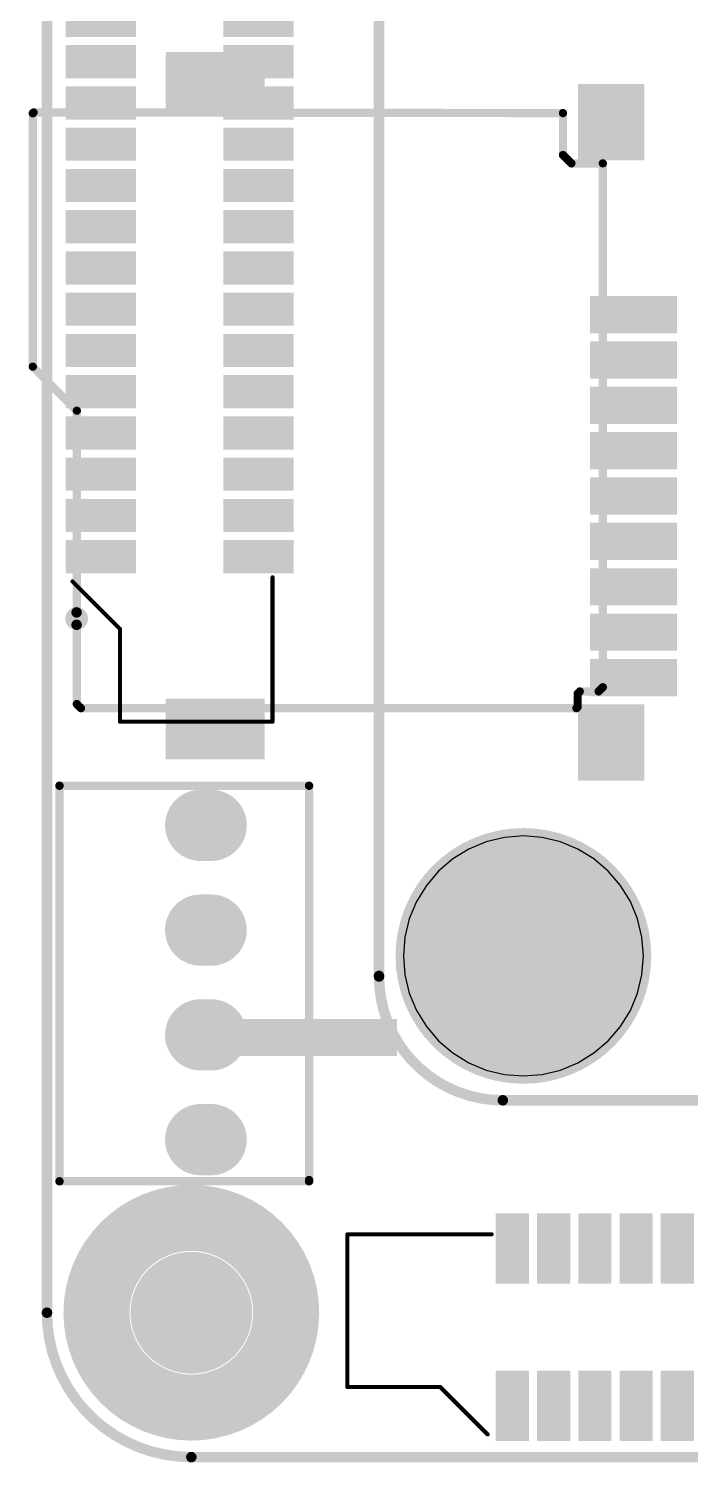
# Model space of a CAD drawing. Header units: millimetres. Extents: x 358.1 to 446.9, y 224.6 to 280.8.
# Drawn here: x 359.09 to 375.13, y 224.55 to 259.31 of the extents above; entities that cross this region are included whole.
import ezdxf

# ---------------------------------------------------------------- set-up
doc = ezdxf.new("R2010")
doc.units = ezdxf.units.MM
for name, color, linetype in [('BottomLayer', 5, 'Continuous'), ('BottomOverlay', 54, 'Continuous'), ('BottomPaste', 16, 'Continuous'), ('BottomSolder', 6, 'Continuous'), ('KeepOutLayer', 6, 'Continuous'), ('MidLayer1', 16, 'Continuous'), ('MidLayer2', 76, 'Continuous'), ('MidLayer3', 90, 'Continuous'), ('MidLayer4', 156, 'Continuous'), ('MultiLayer', 9, 'Continuous'), ('TopLayer', 1, 'Continuous'), ('TopOverlay', 2, 'Continuous'), ('TopPaste', 8, 'Continuous'), ('TopSolder', 216, 'Continuous')]:
    doc.layers.add(name, color=color, linetype=linetype)

# ---------------------------------------------------------------- blocks, each defined once
blk = doc.blocks.new('FFC1_0_SMT_15P_1')
at = {"layer": 'TopLayer'}
for points in [[(-7.3, 1.16), (-6.7, 1.16), (-7.3, 2.66), (-6.7, 2.66)], [(-6.3, 1.16), (-5.7, 1.16), (-6.3, 2.66), (-5.7, 2.66)], [(-5.3, 1.16), (-4.7, 1.16), (-5.3, 2.66), (-4.7, 2.66)], [(-4.3, 1.16), (-3.7, 1.16), (-4.3, 2.66), (-3.7, 2.66)], [(-3.3, 1.16), (-2.7, 1.16), (-3.3, 2.66), (-2.7, 2.66)], [(-2.3, 1.16), (-1.7, 1.16), (-2.3, 2.66), (-1.7, 2.66)], [(-1.3, 1.16), (-0.7, 1.16), (-1.3, 2.66), (-0.7, 2.66)], [(-0.3, 1.16), (0.3, 1.16), (-0.3, 2.66), (0.3, 2.66)], [(0.7, 1.16), (1.3, 1.16), (0.7, 2.66), (1.3, 2.66)], [(1.7, 1.16), (2.3, 1.16), (1.7, 2.66), (2.3, 2.66)], [(2.7, 1.16), (3.3, 1.16), (2.7, 2.66), (3.3, 2.66)], [(3.7, 1.16), (4.3, 1.16), (3.7, 2.66), (4.3, 2.66)], [(4.7, 1.16), (5.3, 1.16), (4.7, 2.66), (5.3, 2.66)], [(5.7, 1.16), (6.3, 1.16), (5.7, 2.66), (6.3, 2.66)], [(6.7, 1.16), (7.3, 1.16), (6.7, 2.66), (7.3, 2.66)], [(-7.3, -2.66), (-6.7, -2.66), (-7.3, -1.16), (-6.7, -1.16)], [(-6.3, -2.66), (-5.7, -2.66), (-6.3, -1.16), (-5.7, -1.16)], [(-5.3, -2.66), (-4.7, -2.66), (-5.3, -1.16), (-4.7, -1.16)], [(-4.3, -2.66), (-3.7, -2.66), (-4.3, -1.16), (-3.7, -1.16)], [(-3.3, -2.66), (-2.7, -2.66), (-3.3, -1.16), (-2.7, -1.16)], [(-2.3, -2.66), (-1.7, -2.66), (-2.3, -1.16), (-1.7, -1.16)], [(-1.3, -2.66), (-0.7, -2.66), (-1.3, -1.16), (-0.7, -1.16)], [(-0.3, -2.66), (0.3, -2.66), (-0.3, -1.16), (0.3, -1.16)], [(0.7, -2.66), (1.3, -2.66), (0.7, -1.16), (1.3, -1.16)], [(1.7, -2.66), (2.3, -2.66), (1.7, -1.16), (2.3, -1.16)], [(2.7, -2.66), (3.3, -2.66), (2.7, -1.16), (3.3, -1.16)], [(3.7, -2.66), (4.3, -2.66), (3.7, -1.16), (4.3, -1.16)], [(4.7, -2.66), (5.3, -2.66), (4.7, -1.16), (5.3, -1.16)], [(5.7, -2.66), (6.3, -2.66), (5.7, -1.16), (6.3, -1.16)], [(6.7, -2.66), (7.3, -2.66), (6.7, -1.16), (7.3, -1.16)]]:
    blk.add_solid(points, dxfattribs=at)
at = {"layer": 'TopOverlay', "const_width": 0.1}
for points in [[(-7.6, 2.6), (-8.75, 1.45)], [(7.6, 2.6), (8.75, 1.45)], [(-11, 1.45), (-8.75, 1.45)], [(-11, 1.45), (-11, -2.25)], [(8.75, 1.45), (11, 1.45)], [(11, 1.45), (11, -2.25)], [(-11, -2.25), (-7.5, -2.25)], [(7.5, -2.25), (11, -2.25)]]:
    blk.add_lwpolyline(points, dxfattribs=at)
at = {"layer": 'TopOverlay'}
for points, const_width in [([(-8.35, 2.5, 1), (-8.65, 2.5, 1)], 0.254), ([(-8.714, 2.5, 1), (-8.587, 2.5, 1)], 0.127), ([(-8.414, 2.5, 1), (-8.287, 2.5, 1)], 0.127), ([(-7.625, 2.6, 1), (-7.575, 2.6, 1)], 0.05), ([(7.575, 2.6, 1), (7.625, 2.6, 1)], 0.05), ([(-11.025, 1.45, 1), (-10.975, 1.45, 1)], 0.05), ([(-11.025, 1.45, 1), (-10.975, 1.45, 1)], 0.05), ([(-8.775, 1.45, 1), (-8.725, 1.45, 1)], 0.05), ([(-8.775, 1.45, 1), (-8.725, 1.45, 1)], 0.05), ([(8.725, 1.45, 1), (8.775, 1.45, 1)], 0.05), ([(8.725, 1.45, 1), (8.775, 1.45, 1)], 0.05), ([(10.975, 1.45, 1), (11.025, 1.45, 1)], 0.05), ([(10.975, 1.45, 1), (11.025, 1.45, 1)], 0.05), ([(-11.025, -2.25, 1), (-10.975, -2.25, 1)], 0.05), ([(-11.025, -2.25, 1), (-10.975, -2.25, 1)], 0.05), ([(-7.525, -2.25, 1), (-7.475, -2.25, 1)], 0.05), ([(7.475, -2.25, 1), (7.525, -2.25, 1)], 0.05), ([(10.975, -2.25, 1), (11.025, -2.25, 1)], 0.05), ([(10.975, -2.25, 1), (11.025, -2.25, 1)], 0.05)]:
    blk.add_lwpolyline(points, format="xyb", close=True, dxfattribs=dict(at, const_width=const_width))
at = {"layer": 'TopPaste'}
for points in [[(-7.3, 1.16), (-6.7, 1.16), (-7.3, 2.66), (-6.7, 2.66)], [(-6.3, 1.16), (-5.7, 1.16), (-6.3, 2.66), (-5.7, 2.66)], [(-5.3, 1.16), (-4.7, 1.16), (-5.3, 2.66), (-4.7, 2.66)], [(-4.3, 1.16), (-3.7, 1.16), (-4.3, 2.66), (-3.7, 2.66)], [(-3.3, 1.16), (-2.7, 1.16), (-3.3, 2.66), (-2.7, 2.66)], [(-2.3, 1.16), (-1.7, 1.16), (-2.3, 2.66), (-1.7, 2.66)], [(-1.3, 1.16), (-0.7, 1.16), (-1.3, 2.66), (-0.7, 2.66)], [(-0.3, 1.16), (0.3, 1.16), (-0.3, 2.66), (0.3, 2.66)], [(0.7, 1.16), (1.3, 1.16), (0.7, 2.66), (1.3, 2.66)], [(1.7, 1.16), (2.3, 1.16), (1.7, 2.66), (2.3, 2.66)], [(2.7, 1.16), (3.3, 1.16), (2.7, 2.66), (3.3, 2.66)], [(3.7, 1.16), (4.3, 1.16), (3.7, 2.66), (4.3, 2.66)], [(4.7, 1.16), (5.3, 1.16), (4.7, 2.66), (5.3, 2.66)], [(5.7, 1.16), (6.3, 1.16), (5.7, 2.66), (6.3, 2.66)], [(6.7, 1.16), (7.3, 1.16), (6.7, 2.66), (7.3, 2.66)], [(-7.3, -2.66), (-6.7, -2.66), (-7.3, -1.16), (-6.7, -1.16)], [(-6.3, -2.66), (-5.7, -2.66), (-6.3, -1.16), (-5.7, -1.16)], [(-5.3, -2.66), (-4.7, -2.66), (-5.3, -1.16), (-4.7, -1.16)], [(-4.3, -2.66), (-3.7, -2.66), (-4.3, -1.16), (-3.7, -1.16)], [(-3.3, -2.66), (-2.7, -2.66), (-3.3, -1.16), (-2.7, -1.16)], [(-2.3, -2.66), (-1.7, -2.66), (-2.3, -1.16), (-1.7, -1.16)], [(-1.3, -2.66), (-0.7, -2.66), (-1.3, -1.16), (-0.7, -1.16)], [(-0.3, -2.66), (0.3, -2.66), (-0.3, -1.16), (0.3, -1.16)], [(0.7, -2.66), (1.3, -2.66), (0.7, -1.16), (1.3, -1.16)], [(1.7, -2.66), (2.3, -2.66), (1.7, -1.16), (2.3, -1.16)], [(2.7, -2.66), (3.3, -2.66), (2.7, -1.16), (3.3, -1.16)], [(3.7, -2.66), (4.3, -2.66), (3.7, -1.16), (4.3, -1.16)], [(4.7, -2.66), (5.3, -2.66), (4.7, -1.16), (5.3, -1.16)], [(5.7, -2.66), (6.3, -2.66), (5.7, -1.16), (6.3, -1.16)], [(6.7, -2.66), (7.3, -2.66), (6.7, -1.16), (7.3, -1.16)]]:
    blk.add_solid(points, dxfattribs=at)
at = {"layer": 'TopSolder'}
for points in [[(-7.402, 1.058), (-6.598, 1.058), (-7.402, 2.762), (-6.598, 2.762)], [(-6.402, 1.058), (-5.598, 1.058), (-6.402, 2.762), (-5.598, 2.762)], [(-5.402, 1.058), (-4.598, 1.058), (-5.402, 2.762), (-4.598, 2.762)], [(-4.402, 1.058), (-3.598, 1.058), (-4.402, 2.762), (-3.598, 2.762)], [(-3.402, 1.058), (-2.598, 1.058), (-3.402, 2.762), (-2.598, 2.762)], [(-2.402, 1.058), (-1.598, 1.058), (-2.402, 2.762), (-1.598, 2.762)], [(-1.402, 1.058), (-0.598, 1.058), (-1.402, 2.762), (-0.598, 2.762)], [(-0.402, 1.058), (0.402, 1.058), (-0.402, 2.762), (0.402, 2.762)], [(0.598, 1.058), (1.402, 1.058), (0.598, 2.762), (1.402, 2.762)], [(1.598, 1.058), (2.402, 1.058), (1.598, 2.762), (2.402, 2.762)], [(2.598, 1.058), (3.402, 1.058), (2.598, 2.762), (3.402, 2.762)], [(3.598, 1.058), (4.402, 1.058), (3.598, 2.762), (4.402, 2.762)], [(4.598, 1.058), (5.402, 1.058), (4.598, 2.762), (5.402, 2.762)], [(5.598, 1.058), (6.402, 1.058), (5.598, 2.762), (6.402, 2.762)], [(6.598, 1.058), (7.402, 1.058), (6.598, 2.762), (7.402, 2.762)], [(-7.402, -2.762), (-6.598, -2.762), (-7.402, -1.058), (-6.598, -1.058)], [(-6.402, -2.762), (-5.598, -2.762), (-6.402, -1.058), (-5.598, -1.058)], [(-5.402, -2.762), (-4.598, -2.762), (-5.402, -1.058), (-4.598, -1.058)], [(-4.402, -2.762), (-3.598, -2.762), (-4.402, -1.058), (-3.598, -1.058)], [(-3.402, -2.762), (-2.598, -2.762), (-3.402, -1.058), (-2.598, -1.058)], [(-2.402, -2.762), (-1.598, -2.762), (-2.402, -1.058), (-1.598, -1.058)], [(-1.402, -2.762), (-0.598, -2.762), (-1.402, -1.058), (-0.598, -1.058)], [(-0.402, -2.762), (0.402, -2.762), (-0.402, -1.058), (0.402, -1.058)], [(0.598, -2.762), (1.402, -2.762), (0.598, -1.058), (1.402, -1.058)], [(1.598, -2.762), (2.402, -2.762), (1.598, -1.058), (2.402, -1.058)], [(2.598, -2.762), (3.402, -2.762), (2.598, -1.058), (3.402, -1.058)], [(3.598, -2.762), (4.402, -2.762), (3.598, -1.058), (4.402, -1.058)], [(4.598, -2.762), (5.402, -2.762), (4.598, -1.058), (5.402, -1.058)], [(5.598, -2.762), (6.402, -2.762), (5.598, -1.058), (6.402, -1.058)], [(6.598, -2.762), (7.402, -2.762), (6.598, -1.058), (7.402, -1.058)]]:
    blk.add_solid(points, dxfattribs=at)
blk = doc.blocks.new('FFC1_0_SMT_15P_4')
at = {"layer": 'TopLayer'}
for points in [[(-7.3, 1.16), (-6.7, 1.16), (-7.3, 2.66), (-6.7, 2.66)], [(-6.3, 1.16), (-5.7, 1.16), (-6.3, 2.66), (-5.7, 2.66)], [(-5.3, 1.16), (-4.7, 1.16), (-5.3, 2.66), (-4.7, 2.66)], [(-4.3, 1.16), (-3.7, 1.16), (-4.3, 2.66), (-3.7, 2.66)], [(-3.3, 1.16), (-2.7, 1.16), (-3.3, 2.66), (-2.7, 2.66)], [(-2.3, 1.16), (-1.7, 1.16), (-2.3, 2.66), (-1.7, 2.66)], [(-1.3, 1.16), (-0.7, 1.16), (-1.3, 2.66), (-0.7, 2.66)], [(-0.3, 1.16), (0.3, 1.16), (-0.3, 2.66), (0.3, 2.66)], [(0.7, 1.16), (1.3, 1.16), (0.7, 2.66), (1.3, 2.66)], [(1.7, 1.16), (2.3, 1.16), (1.7, 2.66), (2.3, 2.66)], [(2.7, 1.16), (3.3, 1.16), (2.7, 2.66), (3.3, 2.66)], [(3.7, 1.16), (4.3, 1.16), (3.7, 2.66), (4.3, 2.66)], [(4.7, 1.16), (5.3, 1.16), (4.7, 2.66), (5.3, 2.66)], [(5.7, 1.16), (6.3, 1.16), (5.7, 2.66), (6.3, 2.66)], [(6.7, 1.16), (7.3, 1.16), (6.7, 2.66), (7.3, 2.66)], [(-7.3, -2.66), (-6.7, -2.66), (-7.3, -1.16), (-6.7, -1.16)], [(-6.3, -2.66), (-5.7, -2.66), (-6.3, -1.16), (-5.7, -1.16)], [(-5.3, -2.66), (-4.7, -2.66), (-5.3, -1.16), (-4.7, -1.16)], [(-4.3, -2.66), (-3.7, -2.66), (-4.3, -1.16), (-3.7, -1.16)], [(-3.3, -2.66), (-2.7, -2.66), (-3.3, -1.16), (-2.7, -1.16)], [(-2.3, -2.66), (-1.7, -2.66), (-2.3, -1.16), (-1.7, -1.16)], [(-1.3, -2.66), (-0.7, -2.66), (-1.3, -1.16), (-0.7, -1.16)], [(-0.3, -2.66), (0.3, -2.66), (-0.3, -1.16), (0.3, -1.16)], [(0.7, -2.66), (1.3, -2.66), (0.7, -1.16), (1.3, -1.16)], [(1.7, -2.66), (2.3, -2.66), (1.7, -1.16), (2.3, -1.16)], [(2.7, -2.66), (3.3, -2.66), (2.7, -1.16), (3.3, -1.16)], [(3.7, -2.66), (4.3, -2.66), (3.7, -1.16), (4.3, -1.16)], [(4.7, -2.66), (5.3, -2.66), (4.7, -1.16), (5.3, -1.16)], [(5.7, -2.66), (6.3, -2.66), (5.7, -1.16), (6.3, -1.16)], [(6.7, -2.66), (7.3, -2.66), (6.7, -1.16), (7.3, -1.16)]]:
    blk.add_solid(points, dxfattribs=at)
at = {"layer": 'TopOverlay', "const_width": 0.1}
for points in [[(-7.6, 2.6), (-8.75, 1.45)], [(8.75, 1.45), (7.6, 2.6)], [(-8.75, 1.45), (-11, 1.45)], [(-11, 1.45), (-11, -2.25)], [(11, 1.45), (8.75, 1.45)], [(11, 1.45), (11, -2.25)], [(-7.5, -2.25), (-11, -2.25)], [(11, -2.25), (7.5, -2.25)]]:
    blk.add_lwpolyline(points, dxfattribs=at)
at = {"layer": 'TopOverlay'}
for points, const_width in [([(-8.35, 2.5, 1), (-8.65, 2.5, 1)], 0.254), ([(-8.714, 2.5, 1), (-8.587, 2.5, 1)], 0.127), ([(-8.414, 2.5, 1), (-8.287, 2.5, 1)], 0.127), ([(-7.625, 2.6, 1), (-7.575, 2.6, 1)], 0.05), ([(7.575, 2.6, 1), (7.625, 2.6, 1)], 0.05), ([(-11.025, 1.45, 1), (-10.975, 1.45, 1)], 0.05), ([(-11.025, 1.45, 1), (-10.975, 1.45, 1)], 0.05), ([(-8.775, 1.45, 1), (-8.725, 1.45, 1)], 0.05), ([(-8.775, 1.45, 1), (-8.725, 1.45, 1)], 0.05), ([(8.725, 1.45, 1), (8.775, 1.45, 1)], 0.05), ([(8.725, 1.45, 1), (8.775, 1.45, 1)], 0.05), ([(10.975, 1.45, 1), (11.025, 1.45, 1)], 0.05), ([(10.975, 1.45, 1), (11.025, 1.45, 1)], 0.05), ([(-11.025, -2.25, 1), (-10.975, -2.25, 1)], 0.05), ([(-11.025, -2.25, 1), (-10.975, -2.25, 1)], 0.05), ([(-7.525, -2.25, 1), (-7.475, -2.25, 1)], 0.05), ([(7.475, -2.25, 1), (7.525, -2.25, 1)], 0.05), ([(10.975, -2.25, 1), (11.025, -2.25, 1)], 0.05), ([(10.975, -2.25, 1), (11.025, -2.25, 1)], 0.05)]:
    blk.add_lwpolyline(points, format="xyb", close=True, dxfattribs=dict(at, const_width=const_width))
at = {"layer": 'TopPaste'}
for points in [[(-7.3, 1.16), (-6.7, 1.16), (-7.3, 2.66), (-6.7, 2.66)], [(-6.3, 1.16), (-5.7, 1.16), (-6.3, 2.66), (-5.7, 2.66)], [(-5.3, 1.16), (-4.7, 1.16), (-5.3, 2.66), (-4.7, 2.66)], [(-4.3, 1.16), (-3.7, 1.16), (-4.3, 2.66), (-3.7, 2.66)], [(-3.3, 1.16), (-2.7, 1.16), (-3.3, 2.66), (-2.7, 2.66)], [(-2.3, 1.16), (-1.7, 1.16), (-2.3, 2.66), (-1.7, 2.66)], [(-1.3, 1.16), (-0.7, 1.16), (-1.3, 2.66), (-0.7, 2.66)], [(-0.3, 1.16), (0.3, 1.16), (-0.3, 2.66), (0.3, 2.66)], [(0.7, 1.16), (1.3, 1.16), (0.7, 2.66), (1.3, 2.66)], [(1.7, 1.16), (2.3, 1.16), (1.7, 2.66), (2.3, 2.66)], [(2.7, 1.16), (3.3, 1.16), (2.7, 2.66), (3.3, 2.66)], [(3.7, 1.16), (4.3, 1.16), (3.7, 2.66), (4.3, 2.66)], [(4.7, 1.16), (5.3, 1.16), (4.7, 2.66), (5.3, 2.66)], [(5.7, 1.16), (6.3, 1.16), (5.7, 2.66), (6.3, 2.66)], [(6.7, 1.16), (7.3, 1.16), (6.7, 2.66), (7.3, 2.66)], [(-7.3, -2.66), (-6.7, -2.66), (-7.3, -1.16), (-6.7, -1.16)], [(-6.3, -2.66), (-5.7, -2.66), (-6.3, -1.16), (-5.7, -1.16)], [(-5.3, -2.66), (-4.7, -2.66), (-5.3, -1.16), (-4.7, -1.16)], [(-4.3, -2.66), (-3.7, -2.66), (-4.3, -1.16), (-3.7, -1.16)], [(-3.3, -2.66), (-2.7, -2.66), (-3.3, -1.16), (-2.7, -1.16)], [(-2.3, -2.66), (-1.7, -2.66), (-2.3, -1.16), (-1.7, -1.16)], [(-1.3, -2.66), (-0.7, -2.66), (-1.3, -1.16), (-0.7, -1.16)], [(-0.3, -2.66), (0.3, -2.66), (-0.3, -1.16), (0.3, -1.16)], [(0.7, -2.66), (1.3, -2.66), (0.7, -1.16), (1.3, -1.16)], [(1.7, -2.66), (2.3, -2.66), (1.7, -1.16), (2.3, -1.16)], [(2.7, -2.66), (3.3, -2.66), (2.7, -1.16), (3.3, -1.16)], [(3.7, -2.66), (4.3, -2.66), (3.7, -1.16), (4.3, -1.16)], [(4.7, -2.66), (5.3, -2.66), (4.7, -1.16), (5.3, -1.16)], [(5.7, -2.66), (6.3, -2.66), (5.7, -1.16), (6.3, -1.16)], [(6.7, -2.66), (7.3, -2.66), (6.7, -1.16), (7.3, -1.16)]]:
    blk.add_solid(points, dxfattribs=at)
at = {"layer": 'TopSolder'}
for points in [[(-7.402, 1.058), (-6.598, 1.058), (-7.402, 2.762), (-6.598, 2.762)], [(-6.402, 1.058), (-5.598, 1.058), (-6.402, 2.762), (-5.598, 2.762)], [(-5.402, 1.058), (-4.598, 1.058), (-5.402, 2.762), (-4.598, 2.762)], [(-4.402, 1.058), (-3.598, 1.058), (-4.402, 2.762), (-3.598, 2.762)], [(-3.402, 1.058), (-2.598, 1.058), (-3.402, 2.762), (-2.598, 2.762)], [(-2.402, 1.058), (-1.598, 1.058), (-2.402, 2.762), (-1.598, 2.762)], [(-1.402, 1.058), (-0.598, 1.058), (-1.402, 2.762), (-0.598, 2.762)], [(-0.402, 1.058), (0.402, 1.058), (-0.402, 2.762), (0.402, 2.762)], [(0.598, 1.058), (1.402, 1.058), (0.598, 2.762), (1.402, 2.762)], [(1.598, 1.058), (2.402, 1.058), (1.598, 2.762), (2.402, 2.762)], [(2.598, 1.058), (3.402, 1.058), (2.598, 2.762), (3.402, 2.762)], [(3.598, 1.058), (4.402, 1.058), (3.598, 2.762), (4.402, 2.762)], [(4.598, 1.058), (5.402, 1.058), (4.598, 2.762), (5.402, 2.762)], [(5.598, 1.058), (6.402, 1.058), (5.598, 2.762), (6.402, 2.762)], [(6.598, 1.058), (7.402, 1.058), (6.598, 2.762), (7.402, 2.762)], [(-7.402, -2.762), (-6.598, -2.762), (-7.402, -1.058), (-6.598, -1.058)], [(-6.402, -2.762), (-5.598, -2.762), (-6.402, -1.058), (-5.598, -1.058)], [(-5.402, -2.762), (-4.598, -2.762), (-5.402, -1.058), (-4.598, -1.058)], [(-4.402, -2.762), (-3.598, -2.762), (-4.402, -1.058), (-3.598, -1.058)], [(-3.402, -2.762), (-2.598, -2.762), (-3.402, -1.058), (-2.598, -1.058)], [(-2.402, -2.762), (-1.598, -2.762), (-2.402, -1.058), (-1.598, -1.058)], [(-1.402, -2.762), (-0.598, -2.762), (-1.402, -1.058), (-0.598, -1.058)], [(-0.402, -2.762), (0.402, -2.762), (-0.402, -1.058), (0.402, -1.058)], [(0.598, -2.762), (1.402, -2.762), (0.598, -1.058), (1.402, -1.058)], [(1.598, -2.762), (2.402, -2.762), (1.598, -1.058), (2.402, -1.058)], [(2.598, -2.762), (3.402, -2.762), (2.598, -1.058), (3.402, -1.058)], [(3.598, -2.762), (4.402, -2.762), (3.598, -1.058), (4.402, -1.058)], [(4.598, -2.762), (5.402, -2.762), (4.598, -1.058), (5.402, -1.058)], [(5.598, -2.762), (6.402, -2.762), (5.598, -1.058), (6.402, -1.058)], [(6.598, -2.762), (7.402, -2.762), (6.598, -1.058), (7.402, -1.058)]]:
    blk.add_solid(points, dxfattribs=at)
blk = doc.blocks.new('CM4_10')
at = {"layer": 'BottomLayer', "const_width": 1.5}
blk.add_lwpolyline([(-32.05, -34.7, 1), (-30.55, -34.7, 1)], format="xyb", close=True, dxfattribs=at)
at = {"layer": 'BottomSolder', "const_width": 1.602}
blk.add_lwpolyline([(-32.101, -34.7, 1), (-30.499, -34.7, 1)], format="xyb", close=True, dxfattribs=at)
at = {"layer": 'MidLayer1', "const_width": 1.5}
blk.add_lwpolyline([(-32.05, -34.7, 1), (-30.55, -34.7, 1)], format="xyb", close=True, dxfattribs=at)
at = {"layer": 'MidLayer2', "const_width": 1.5}
blk.add_lwpolyline([(-32.05, -34.7, 1), (-30.55, -34.7, 1)], format="xyb", close=True, dxfattribs=at)
at = {"layer": 'MidLayer3', "const_width": 1.5}
blk.add_lwpolyline([(-32.05, -34.7, 1), (-30.55, -34.7, 1)], format="xyb", close=True, dxfattribs=at)
at = {"layer": 'MidLayer4', "const_width": 1.5}
blk.add_lwpolyline([(-32.05, -34.7, 1), (-30.55, -34.7, 1)], format="xyb", close=True, dxfattribs=at)
at = {"layer": 'MultiLayer', "const_width": 1.5}
blk.add_lwpolyline([(-32.05, -34.7, 1), (-30.55, -34.7, 1)], format="xyb", close=True, dxfattribs=at)
at = {"layer": 'TopLayer', "const_width": 1.5}
blk.add_lwpolyline([(-32.05, -34.7, 1), (-30.55, -34.7, 1)], format="xyb", close=True, dxfattribs=at)
at = {"layer": 'TopOverlay', "const_width": 0.254}
for points in [[(-34.8, -35.185), (-34.8, -1.2)], [(-31.8, -38.2), (17.194, -38.2)]]:
    blk.add_lwpolyline(points, dxfattribs=at)
at = {"layer": 'TopOverlay', "const_width": 0.127}
for points in [[(-34.864, -35.185, 1), (-34.737, -35.185, 1)], [(-34.864, -35.2, 1), (-34.737, -35.2, 1)], [(-31.864, -38.2, 1), (-31.737, -38.2, 1)], [(-31.864, -38.2, 1), (-31.737, -38.2, 1)]]:
    blk.add_lwpolyline(points, format="xyb", close=True, dxfattribs=at)
at = {"layer": 'TopOverlay', "const_width": 0.254}
blk.add_lwpolyline([(-31.8, -38.2, -0.414214), (-34.8, -35.2)], format="xyb", dxfattribs=at)
at = {"layer": 'TopSolder', "const_width": 1.602}
blk.add_lwpolyline([(-32.101, -34.7, 1), (-30.499, -34.7, 1)], format="xyb", close=True, dxfattribs=at)
blk = doc.blocks.new('SIP4_2510_14')
at = {"layer": 'BottomLayer', "const_width": 1.524}
for points in [[(-3.81, 0.127), (-3.81, -0.127)], [(-1.27, 0.127), (-1.27, -0.127)], [(1.27, 0.127), (1.27, -0.127)], [(3.81, 0.127), (3.81, -0.127)]]:
    blk.add_lwpolyline(points, dxfattribs=at)
at = {"layer": 'BottomLayer', "const_width": 0.762}
for points in [[(-4.191, 0.127, 1), (-3.429, 0.127, 1)], [(-1.651, 0.127, 1), (-0.889, 0.127, 1)], [(0.889, 0.127, 1), (1.651, 0.127, 1)], [(3.429, 0.127, 1), (4.191, 0.127, 1)], [(-4.191, -0.127, 1), (-3.429, -0.127, 1)], [(-1.651, -0.127, 1), (-0.889, -0.127, 1)], [(0.889, -0.127, 1), (1.651, -0.127, 1)], [(3.429, -0.127, 1), (4.191, -0.127, 1)]]:
    blk.add_lwpolyline(points, format="xyb", close=True, dxfattribs=at)
at = {"layer": 'BottomSolder', "const_width": 1.727}
for points in [[(-3.81, 0.127), (-3.81, -0.127)], [(-1.27, 0.127), (-1.27, -0.127)], [(1.27, 0.127), (1.27, -0.127)], [(3.81, 0.127), (3.81, -0.127)]]:
    blk.add_lwpolyline(points, dxfattribs=at)
at = {"layer": 'BottomSolder', "const_width": 0.864}
for points in [[(-4.242, 0.127, 1), (-3.378, 0.127, 1)], [(-4.242, -0.127, 1), (-3.378, -0.127, 1)], [(-1.702, 0.127, 1), (-0.838, 0.127, 1)], [(-1.702, -0.127, 1), (-0.838, -0.127, 1)], [(0.838, 0.127, 1), (1.702, 0.127, 1)], [(0.838, -0.127, 1), (1.702, -0.127, 1)], [(3.378, 0.127, 1), (4.242, 0.127, 1)], [(3.378, -0.127, 1), (4.242, -0.127, 1)]]:
    blk.add_lwpolyline(points, format="xyb", close=True, dxfattribs=at)
at = {"layer": 'MidLayer1', "const_width": 1.524}
for points in [[(-3.81, 0.127), (-3.81, -0.127)], [(-1.27, 0.127), (-1.27, -0.127)], [(1.27, 0.127), (1.27, -0.127)], [(3.81, 0.127), (3.81, -0.127)]]:
    blk.add_lwpolyline(points, dxfattribs=at)
at = {"layer": 'MidLayer1', "const_width": 0.762}
for points in [[(-4.191, 0.127, 1), (-3.429, 0.127, 1)], [(-1.651, 0.127, 1), (-0.889, 0.127, 1)], [(0.889, 0.127, 1), (1.651, 0.127, 1)], [(3.429, 0.127, 1), (4.191, 0.127, 1)], [(-4.191, -0.127, 1), (-3.429, -0.127, 1)], [(-1.651, -0.127, 1), (-0.889, -0.127, 1)], [(0.889, -0.127, 1), (1.651, -0.127, 1)], [(3.429, -0.127, 1), (4.191, -0.127, 1)]]:
    blk.add_lwpolyline(points, format="xyb", close=True, dxfattribs=at)
at = {"layer": 'MidLayer2', "const_width": 1.524}
for points in [[(-3.81, 0.127), (-3.81, -0.127)], [(-1.27, 0.127), (-1.27, -0.127)], [(1.27, 0.127), (1.27, -0.127)], [(3.81, 0.127), (3.81, -0.127)]]:
    blk.add_lwpolyline(points, dxfattribs=at)
at = {"layer": 'MidLayer2', "const_width": 0.762}
for points in [[(-4.191, 0.127, 1), (-3.429, 0.127, 1)], [(-1.651, 0.127, 1), (-0.889, 0.127, 1)], [(0.889, 0.127, 1), (1.651, 0.127, 1)], [(3.429, 0.127, 1), (4.191, 0.127, 1)], [(-4.191, -0.127, 1), (-3.429, -0.127, 1)], [(-1.651, -0.127, 1), (-0.889, -0.127, 1)], [(0.889, -0.127, 1), (1.651, -0.127, 1)], [(3.429, -0.127, 1), (4.191, -0.127, 1)]]:
    blk.add_lwpolyline(points, format="xyb", close=True, dxfattribs=at)
at = {"layer": 'MidLayer3', "const_width": 1.524}
for points in [[(-3.81, 0.127), (-3.81, -0.127)], [(-1.27, 0.127), (-1.27, -0.127)], [(1.27, 0.127), (1.27, -0.127)], [(3.81, 0.127), (3.81, -0.127)]]:
    blk.add_lwpolyline(points, dxfattribs=at)
at = {"layer": 'MidLayer3', "const_width": 0.762}
for points in [[(-4.191, 0.127, 1), (-3.429, 0.127, 1)], [(-1.651, 0.127, 1), (-0.889, 0.127, 1)], [(0.889, 0.127, 1), (1.651, 0.127, 1)], [(3.429, 0.127, 1), (4.191, 0.127, 1)], [(-4.191, -0.127, 1), (-3.429, -0.127, 1)], [(-1.651, -0.127, 1), (-0.889, -0.127, 1)], [(0.889, -0.127, 1), (1.651, -0.127, 1)], [(3.429, -0.127, 1), (4.191, -0.127, 1)]]:
    blk.add_lwpolyline(points, format="xyb", close=True, dxfattribs=at)
at = {"layer": 'MidLayer4', "const_width": 1.524}
for points in [[(-3.81, 0.127), (-3.81, -0.127)], [(-1.27, 0.127), (-1.27, -0.127)], [(1.27, 0.127), (1.27, -0.127)], [(3.81, 0.127), (3.81, -0.127)]]:
    blk.add_lwpolyline(points, dxfattribs=at)
at = {"layer": 'MidLayer4', "const_width": 0.762}
for points in [[(-4.191, 0.127, 1), (-3.429, 0.127, 1)], [(-1.651, 0.127, 1), (-0.889, 0.127, 1)], [(0.889, 0.127, 1), (1.651, 0.127, 1)], [(3.429, 0.127, 1), (4.191, 0.127, 1)], [(-4.191, -0.127, 1), (-3.429, -0.127, 1)], [(-1.651, -0.127, 1), (-0.889, -0.127, 1)], [(0.889, -0.127, 1), (1.651, -0.127, 1)], [(3.429, -0.127, 1), (4.191, -0.127, 1)]]:
    blk.add_lwpolyline(points, format="xyb", close=True, dxfattribs=at)
at = {"layer": 'MultiLayer', "const_width": 1.524}
for points in [[(-3.81, 0.127), (-3.81, -0.127)], [(-1.27, 0.127), (-1.27, -0.127)], [(1.27, 0.127), (1.27, -0.127)], [(3.81, 0.127), (3.81, -0.127)]]:
    blk.add_lwpolyline(points, dxfattribs=at)
at = {"layer": 'MultiLayer', "const_width": 0.762}
for points in [[(-4.191, 0.127, 1), (-3.429, 0.127, 1)], [(-1.651, 0.127, 1), (-0.889, 0.127, 1)], [(0.889, 0.127, 1), (1.651, 0.127, 1)], [(3.429, 0.127, 1), (4.191, 0.127, 1)], [(-4.191, -0.127, 1), (-3.429, -0.127, 1)], [(-1.651, -0.127, 1), (-0.889, -0.127, 1)], [(0.889, -0.127, 1), (1.651, -0.127, 1)], [(3.429, -0.127, 1), (4.191, -0.127, 1)]]:
    blk.add_lwpolyline(points, format="xyb", close=True, dxfattribs=at)
at = {"layer": 'TopLayer', "const_width": 1.524}
for points in [[(-3.81, 0.127), (-3.81, -0.127)], [(-1.27, 0.127), (-1.27, -0.127)], [(1.27, 0.127), (1.27, -0.127)], [(3.81, 0.127), (3.81, -0.127)]]:
    blk.add_lwpolyline(points, dxfattribs=at)
at = {"layer": 'TopLayer', "const_width": 0.762}
for points in [[(-4.191, 0.127, 1), (-3.429, 0.127, 1)], [(-1.651, 0.127, 1), (-0.889, 0.127, 1)], [(0.889, 0.127, 1), (1.651, 0.127, 1)], [(3.429, 0.127, 1), (4.191, 0.127, 1)], [(-4.191, -0.127, 1), (-3.429, -0.127, 1)], [(-1.651, -0.127, 1), (-0.889, -0.127, 1)], [(0.889, -0.127, 1), (1.651, -0.127, 1)], [(3.429, -0.127, 1), (4.191, -0.127, 1)]]:
    blk.add_lwpolyline(points, format="xyb", close=True, dxfattribs=at)
at = {"layer": 'TopOverlay', "const_width": 0.203}
for points in [[(-4.82, 3.55), (-4.82, -2.5)], [(-4.82, 3.55), (4.77, 3.55)], [(4.77, 3.55), (4.77, -2.5)], [(-4.79, -2.5), (4.77, -2.5)]]:
    blk.add_lwpolyline(points, dxfattribs=at)
at = {"layer": 'TopOverlay', "const_width": 0.102}
for points in [[(-4.871, 3.55, 1), (-4.769, 3.55, 1)], [(-4.871, 3.55, 1), (-4.769, 3.55, 1)], [(4.719, 3.55, 1), (4.821, 3.55, 1)], [(4.719, 3.55, 1), (4.821, 3.55, 1)], [(-4.871, -2.5, 1), (-4.769, -2.5, 1)], [(-4.841, -2.5, 1), (-4.739, -2.5, 1)], [(4.719, -2.5, 1), (4.821, -2.5, 1)], [(4.719, -2.5, 1), (4.821, -2.5, 1)]]:
    blk.add_lwpolyline(points, format="xyb", close=True, dxfattribs=at)
at = {"layer": 'TopOverlay'}
blk.add_solid([(-1.785, -4.635), (-0.885, -4.635), (-1.785, 0.635), (-0.885, 0.635)], dxfattribs=at)
at = {"layer": 'TopSolder', "const_width": 1.727}
for points in [[(-3.81, 0.127), (-3.81, -0.127)], [(-1.27, 0.127), (-1.27, -0.127)], [(1.27, 0.127), (1.27, -0.127)], [(3.81, 0.127), (3.81, -0.127)]]:
    blk.add_lwpolyline(points, dxfattribs=at)
at = {"layer": 'TopSolder', "const_width": 0.864}
for points in [[(-4.242, 0.127, 1), (-3.378, 0.127, 1)], [(-4.242, -0.127, 1), (-3.378, -0.127, 1)], [(-1.702, 0.127, 1), (-0.838, 0.127, 1)], [(-1.702, -0.127, 1), (-0.838, -0.127, 1)], [(0.838, 0.127, 1), (1.702, 0.127, 1)], [(0.838, -0.127, 1), (1.702, -0.127, 1)], [(3.378, 0.127, 1), (4.242, 0.127, 1)], [(3.378, -0.127, 1), (4.242, -0.127, 1)]]:
    blk.add_lwpolyline(points, format="xyb", close=True, dxfattribs=at)
blk = doc.blocks.new('TF_1_B_15')
at = {"layer": 'BottomLayer'}
for points in [[(-6.484, 8.852), (-6.484, 7.201), (-5.084, 8.852), (-5.084, 7.201)], [(2.716, 8.331), (2.716, 7.061), (4.916, 8.331), (4.916, 7.061)], [(-7.279, 6.8), (-7.279, 6.1), (-5.374, 6.8), (-5.374, 6.1)], [(-7.279, 5.7), (-7.279, 5), (-5.374, 5.7), (-5.374, 5)], [(-7.279, 4.6), (-7.279, 3.9), (-5.374, 4.6), (-5.374, 3.9)], [(-7.279, 3.5), (-7.279, 2.8), (-5.374, 3.5), (-5.374, 2.8)], [(-7.279, 2.4), (-7.279, 1.7), (-5.374, 2.4), (-5.374, 1.7)], [(-7.279, 1.3), (-7.279, 0.6), (-5.374, 1.3), (-5.374, 0.6)], [(-7.279, 0.2), (-7.279, -0.5), (-5.374, 0.2), (-5.374, -0.5)], [(-7.279, -0.9), (-7.279, -1.6), (-5.374, -0.9), (-5.374, -1.6)], [(-7.279, -2), (-7.279, -2.7), (-5.374, -2), (-5.374, -2.7)], [(-6.484, -6.19), (-6.484, -7.841), (-5.084, -6.19), (-5.084, -7.841)], [(2.716, -7.347), (2.716, -8.617), (4.916, -7.347), (4.916, -8.617)]]:
    blk.add_solid(points, dxfattribs=at)
at = {"layer": 'BottomOverlay', "const_width": 0.2}
for points in [[(-4.942, 7.193), (-4.972, 7.163)], [(-4.972, 7.163), (-4.972, 6.838)], [(7.068, 7.193), (-4.942, 7.193)], [(7.169, 7.092), (7.068, 7.193)], [(7.169, 7.092), (7.169, -0.02)], [(-5.48, 6.787), (-5.582, 6.685)], [(-5.582, 6.685), (-5.582, -6.015)], [(-5.023, 6.787), (-5.48, 6.787)], [(-4.972, 6.838), (-5.023, 6.787)], [(8.236, -1.087), (7.169, -0.02)], [(8.236, -1.087), (8.236, -7.23)], [(-4.82, -6.015), (-5.582, -6.015)], [(-4.616, -6.218), (-4.82, -6.015)], [(-4.616, -6.218), (-4.616, -7.234)], [(8.216, -7.25), (-4.616, -7.234)]]:
    blk.add_lwpolyline(points, dxfattribs=at)
at = {"layer": 'BottomOverlay', "const_width": 0.1}
for points in [[(-5.022, 7.163, 1), (-4.922, 7.163, 1)], [(-5.022, 7.163, 1), (-4.922, 7.163, 1)], [(-4.992, 7.193, 1), (-4.892, 7.193, 1)], [(-4.992, 7.193, 1), (-4.892, 7.193, 1)], [(7.018, 7.193, 1), (7.118, 7.193, 1)], [(7.018, 7.193, 1), (7.118, 7.193, 1)], [(7.119, 7.092, 1), (7.219, 7.092, 1)], [(7.119, 7.092, 1), (7.219, 7.092, 1)], [(-5.632, 6.685, 1), (-5.532, 6.685, 1)], [(-5.632, 6.685, 1), (-5.532, 6.685, 1)], [(-5.53, 6.787, 1), (-5.43, 6.787, 1)], [(-5.53, 6.787, 1), (-5.43, 6.787, 1)], [(-5.073, 6.787, 1), (-4.973, 6.787, 1)], [(-5.073, 6.787, 1), (-4.973, 6.787, 1)], [(-5.022, 6.838, 1), (-4.922, 6.838, 1)], [(-5.022, 6.838, 1), (-4.922, 6.838, 1)], [(7.119, -0.02, 1), (7.219, -0.02, 1)], [(7.119, -0.02, 1), (7.219, -0.02, 1)], [(8.186, -1.087, 1), (8.286, -1.087, 1)], [(8.186, -1.087, 1), (8.286, -1.087, 1)], [(-5.632, -6.015, 1), (-5.532, -6.015, 1)], [(-5.632, -6.015, 1), (-5.532, -6.015, 1)], [(-4.87, -6.015, 1), (-4.77, -6.015, 1)], [(-4.87, -6.015, 1), (-4.77, -6.015, 1)], [(-4.666, -6.218, 1), (-4.566, -6.218, 1)], [(-4.666, -6.218, 1), (-4.566, -6.218, 1)], [(-4.666, -7.234, 1), (-4.566, -7.234, 1)], [(-4.666, -7.234, 1), (-4.566, -7.234, 1)], [(8.166, -7.25, 1), (8.266, -7.25, 1)], [(8.186, -7.23, 1), (8.286, -7.23, 1)]]:
    blk.add_lwpolyline(points, format="xyb", close=True, dxfattribs=at)
at = {"layer": 'BottomPaste'}
for points in [[(-6.484, 8.852), (-6.484, 7.201), (-5.084, 8.852), (-5.084, 7.201)], [(2.716, 8.331), (2.716, 7.061), (4.916, 8.331), (4.916, 7.061)], [(-7.279, 6.8), (-7.279, 6.1), (-5.374, 6.8), (-5.374, 6.1)], [(-7.279, 5.7), (-7.279, 5), (-5.374, 5.7), (-5.374, 5)], [(-7.279, 4.6), (-7.279, 3.9), (-5.374, 4.6), (-5.374, 3.9)], [(-7.279, 3.5), (-7.279, 2.8), (-5.374, 3.5), (-5.374, 2.8)], [(-7.279, 2.4), (-7.279, 1.7), (-5.374, 2.4), (-5.374, 1.7)], [(-7.279, 1.3), (-7.279, 0.6), (-5.374, 1.3), (-5.374, 0.6)], [(-7.279, 0.2), (-7.279, -0.5), (-5.374, 0.2), (-5.374, -0.5)], [(-7.279, -0.9), (-7.279, -1.6), (-5.374, -0.9), (-5.374, -1.6)], [(-7.279, -2), (-7.279, -2.7), (-5.374, -2), (-5.374, -2.7)], [(-6.484, -6.19), (-6.484, -7.841), (-5.084, -6.19), (-5.084, -7.841)], [(2.716, -7.347), (2.716, -8.617), (4.916, -7.347), (4.916, -8.617)]]:
    blk.add_solid(points, dxfattribs=at)
at = {"layer": 'BottomSolder'}
for points in [[(-6.585, 8.953), (-6.585, 7.099), (-4.982, 8.953), (-4.982, 7.099)], [(2.615, 8.433), (2.615, 6.96), (5.018, 8.433), (5.018, 6.96)], [(-7.381, 6.902), (-7.381, 5.999), (-5.273, 6.902), (-5.273, 5.999)], [(-7.381, 5.802), (-7.381, 4.899), (-5.273, 5.802), (-5.273, 4.899)], [(-7.381, 4.702), (-7.381, 3.799), (-5.273, 4.702), (-5.273, 3.799)], [(-7.381, 3.602), (-7.381, 2.699), (-5.273, 3.602), (-5.273, 2.699)], [(-7.381, 2.502), (-7.381, 1.599), (-5.273, 2.502), (-5.273, 1.599)], [(-7.381, 1.402), (-7.381, 0.499), (-5.273, 1.402), (-5.273, 0.499)], [(-7.381, 0.302), (-7.381, -0.601), (-5.273, 0.302), (-5.273, -0.601)], [(-7.381, -0.798), (-7.381, -1.701), (-5.273, -0.798), (-5.273, -1.701)], [(-7.381, -1.898), (-7.381, -2.801), (-5.273, -1.898), (-5.273, -2.801)], [(-6.585, -6.089), (-6.585, -7.943), (-4.982, -6.089), (-4.982, -7.943)], [(2.615, -7.245), (2.615, -8.718), (5.018, -7.245), (5.018, -8.718)]]:
    blk.add_solid(points, dxfattribs=at)

msp = doc.modelspace()

# ---------------------------------------------------------------- linework, layer by layer
at = {"layer": 'BottomLayer'}
for p, q in [((370.185, 239.597), (369.763, 239.422)), ((370.629, 239.703), (370.185, 239.597)), ((371.084, 239.739), (370.629, 239.703)), ((371.539, 239.703), (371.084, 239.739)), ((371.084, 239.739), (371.084, 239.739)), ((371.983, 239.597), (371.539, 239.703)), ((372.405, 239.422), (371.983, 239.597)), ((369.374, 239.183), (369.027, 238.887)), ((369.763, 239.422), (369.374, 239.183)), ((372.794, 239.183), (372.405, 239.422)), ((373.141, 238.887), (372.794, 239.183)), ((369.027, 238.887), (368.731, 238.54)), ((373.437, 238.54), (373.141, 238.887)), ((368.731, 238.54), (368.492, 238.151)), ((373.676, 238.151), (373.437, 238.54)), ((368.492, 238.151), (368.317, 237.729)), ((373.851, 237.729), (373.676, 238.151)), ((368.317, 237.729), (368.211, 237.285)), ((373.957, 237.285), (373.851, 237.729)), ((368.211, 237.285), (368.175, 236.83)), ((373.993, 236.83), (373.957, 237.285)), ((368.175, 236.83), (368.175, 236.83)), ((368.175, 236.83), (368.211, 236.375)), ((373.957, 236.375), (373.993, 236.83)), ((373.993, 236.83), (373.993, 236.83)), ((368.211, 236.375), (368.317, 235.931)), ((373.851, 235.931), (373.957, 236.375)), ((368.317, 235.931), (368.492, 235.509)), ((373.676, 235.509), (373.851, 235.931)), ((368.492, 235.509), (368.731, 235.12)), ((373.437, 235.12), (373.676, 235.509)), ((368.731, 235.12), (369.027, 234.773)), ((373.141, 234.773), (373.437, 235.12)), ((369.027, 234.773), (369.374, 234.477)), ((372.794, 234.477), (373.141, 234.773)), ((369.374, 234.477), (369.763, 234.238)), ((372.405, 234.238), (372.794, 234.477)), ((369.763, 234.238), (370.185, 234.063)), ((370.185, 234.063), (370.629, 233.957)), ((370.629, 233.957), (371.084, 233.921)), ((371.084, 233.921), (371.539, 233.957)), ((371.084, 233.921), (371.084, 233.921)), ((371.539, 233.957), (371.983, 234.063)), ((371.983, 234.063), (372.405, 234.238))]:
    msp.add_line(p, q, dxfattribs=at)
at = {"layer": 'BottomLayer', "const_width": 1.375}
msp.add_lwpolyline([(362.347, 228.18, 1), (363.722, 228.18, 1)], format="xyb", close=True, dxfattribs=at)
at = {"layer": 'BottomOverlay'}
for points, const_width in [([(373.384, 236.83, 1), (368.784, 236.83, 1)], 1.6), ([(368.384, 236.83, 1), (369.184, 236.83, 1)], 0.8), ([(372.984, 236.83, 1), (373.784, 236.83, 1)], 0.8), ([(365.334, 228.18, 1), (360.734, 228.18, 1)], 1.6), ([(360.334, 228.18, 1), (361.134, 228.18, 1)], 0.8), ([(364.934, 228.18, 1), (365.734, 228.18, 1)], 0.8)]:
    msp.add_lwpolyline(points, format="xyb", close=True, dxfattribs=dict(at, const_width=const_width))
at = {"layer": 'BottomSolder', "const_width": 1.477}
msp.add_lwpolyline([(362.296, 228.18, 1), (363.772, 228.18, 1)], format="xyb", close=True, dxfattribs=at)
at = {"layer": 'KeepOutLayer', "const_width": 0.254}
for points in [[(359.534, 228.18), (359.534, 277.18)], [(363.034, 224.68), (377.684, 224.68)]]:
    msp.add_lwpolyline(points, dxfattribs=at)
at = {"layer": 'KeepOutLayer', "const_width": 0.127}
for points in [[(359.471, 228.18, 1), (359.598, 228.18, 1)], [(359.471, 228.18, 1), (359.598, 228.18, 1)], [(362.971, 224.68, 1), (363.098, 224.68, 1)], [(362.971, 224.68, 1), (363.098, 224.68, 1)]]:
    msp.add_lwpolyline(points, format="xyb", close=True, dxfattribs=at)
at = {"layer": 'KeepOutLayer', "const_width": 0.254}
msp.add_lwpolyline([(363.034, 224.68, -0.414214), (359.534, 228.18)], format="xyb", dxfattribs=at)
at = {"layer": 'MidLayer1', "const_width": 1.375}
msp.add_lwpolyline([(362.347, 228.18, 1), (363.722, 228.18, 1)], format="xyb", close=True, dxfattribs=at)
at = {"layer": 'MidLayer2', "const_width": 1.375}
msp.add_lwpolyline([(362.347, 228.18, 1), (363.722, 228.18, 1)], format="xyb", close=True, dxfattribs=at)
at = {"layer": 'MidLayer3', "const_width": 1.375}
msp.add_lwpolyline([(362.347, 228.18, 1), (363.722, 228.18, 1)], format="xyb", close=True, dxfattribs=at)
at = {"layer": 'MidLayer4', "const_width": 1.375}
msp.add_lwpolyline([(362.347, 228.18, 1), (363.722, 228.18, 1)], format="xyb", close=True, dxfattribs=at)
at = {"layer": 'MultiLayer', "const_width": 1.375}
msp.add_lwpolyline([(362.347, 228.18, 1), (363.722, 228.18, 1)], format="xyb", close=True, dxfattribs=at)
at = {"layer": 'TopLayer'}
for p, q in [((370.185, 239.597), (369.763, 239.422)), ((370.629, 239.703), (370.185, 239.597)), ((371.084, 239.739), (370.629, 239.703)), ((371.539, 239.703), (371.084, 239.739)), ((371.084, 239.739), (371.084, 239.739)), ((371.983, 239.597), (371.539, 239.703)), ((372.405, 239.422), (371.983, 239.597)), ((369.374, 239.183), (369.027, 238.887)), ((369.763, 239.422), (369.374, 239.183)), ((372.794, 239.183), (372.405, 239.422)), ((373.141, 238.887), (372.794, 239.183)), ((369.027, 238.887), (368.731, 238.54)), ((373.437, 238.54), (373.141, 238.887)), ((368.731, 238.54), (368.492, 238.151)), ((373.676, 238.151), (373.437, 238.54)), ((368.492, 238.151), (368.317, 237.729)), ((373.851, 237.729), (373.676, 238.151)), ((368.317, 237.729), (368.211, 237.285)), ((373.957, 237.285), (373.851, 237.729)), ((368.211, 237.285), (368.175, 236.83)), ((373.993, 236.83), (373.957, 237.285)), ((368.175, 236.83), (368.175, 236.83)), ((368.175, 236.83), (368.211, 236.375)), ((373.957, 236.375), (373.993, 236.83)), ((373.993, 236.83), (373.993, 236.83)), ((368.211, 236.375), (368.317, 235.931)), ((373.851, 235.931), (373.957, 236.375)), ((368.317, 235.931), (368.492, 235.509)), ((373.676, 235.509), (373.851, 235.931)), ((368.492, 235.509), (368.731, 235.12)), ((373.437, 235.12), (373.676, 235.509)), ((368.731, 235.12), (369.027, 234.773)), ((373.141, 234.773), (373.437, 235.12)), ((369.027, 234.773), (369.374, 234.477)), ((372.794, 234.477), (373.141, 234.773)), ((369.374, 234.477), (369.763, 234.238)), ((372.405, 234.238), (372.794, 234.477)), ((369.763, 234.238), (370.185, 234.063)), ((370.185, 234.063), (370.629, 233.957)), ((370.629, 233.957), (371.084, 233.921)), ((371.084, 233.921), (371.539, 233.957)), ((371.084, 233.921), (371.084, 233.921)), ((371.539, 233.957), (371.983, 234.063)), ((371.983, 234.063), (372.405, 234.238))]:
    msp.add_line(p, q, dxfattribs=at)
at = {"layer": 'TopLayer', "const_width": 1.375}
msp.add_lwpolyline([(362.347, 228.18, 1), (363.722, 228.18, 1)], format="xyb", close=True, dxfattribs=at)
at = {"layer": 'TopOverlay'}
for points, const_width in [([(373.384, 236.83, 1), (368.784, 236.83, 1)], 1.6), ([(368.384, 236.83, 1), (369.184, 236.83, 1)], 0.8), ([(372.984, 236.83, 1), (373.784, 236.83, 1)], 0.8), ([(365.334, 228.18, 1), (360.734, 228.18, 1)], 1.6), ([(360.334, 228.18, 1), (361.134, 228.18, 1)], 0.8), ([(364.934, 228.18, 1), (365.734, 228.18, 1)], 0.8)]:
    msp.add_lwpolyline(points, format="xyb", close=True, dxfattribs=dict(at, const_width=const_width))
at = {"layer": 'TopSolder', "const_width": 1.477}
msp.add_lwpolyline([(362.296, 228.18, 1), (363.772, 228.18, 1)], format="xyb", close=True, dxfattribs=at)

# ---------------------------------------------------------------- block references
msp.add_blockref('CM4_10', (402.384, 271.53))
for name, p, rotation in [('FFC1_0_SMT_15P_1', (362.753, 253.509), 89.99999999999999), ('TF_1_B_15', (367.427, 250.029), 180), ('SIP4_2510_14', (363.388, 236.186), 89.99999999999999), ('FFC1_0_SMT_15P_4', (377.816, 227.83), 180)]:
    msp.add_blockref(name, p, dxfattribs=dict(rotation=rotation))

doc.saveas('drawing.dxf')
